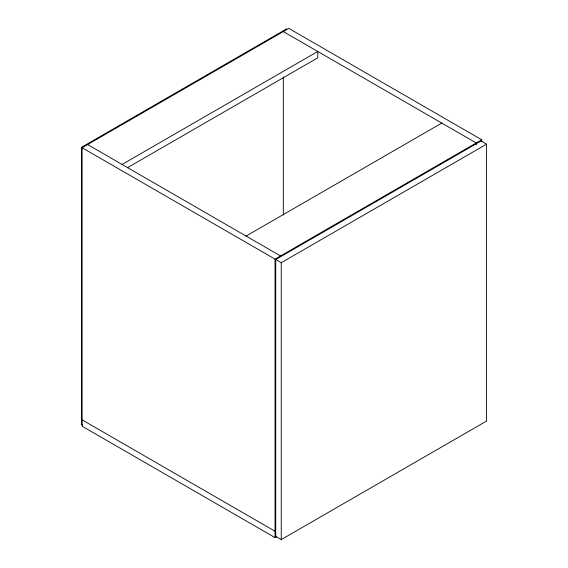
<?xml version="1.0" encoding="UTF-8"?>
<svg xmlns="http://www.w3.org/2000/svg" width="568" height="568" viewBox="0 0 568 568"><rect width="100%" height="100%" fill="white"/><g stroke="black" fill="none" stroke-linecap="round" stroke-linejoin="round"><path stroke-width="0.85" d="M82.8 425.027L81.423 424.232L81.423 147.346L286.755 28.798M122.077 164.45L317.76 51.475L317.76 57.837L127.445 167.716M246.1 236.061L441.79 123.078M81.423 147.346L275.04 259.136L481.756 139.792L481.756 141.56M275.728 259.533L481.068 140.985L486.577 144.166L486.577 421.051L281.245 539.6L275.728 536.419L275.728 259.533L281.245 262.714L486.577 144.166M481.756 139.792L288.821 28.4L82.112 147.744L82.112 426.22L275.04 537.612L276.58 536.725M283.311 31.581L476.247 142.973L476.247 144.748M87.621 144.563L280.556 255.955M82.112 419.858L275.04 531.243M283.311 76.787L283.311 215.059M281.245 262.714L281.245 539.6M275.04 259.136L275.04 537.612"/></g></svg>
